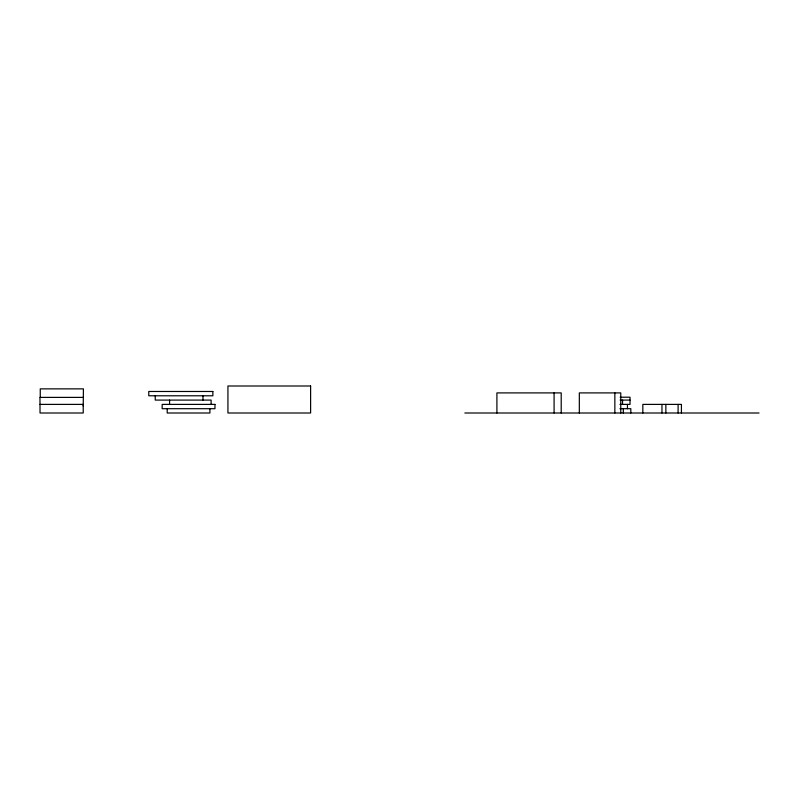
<?xml version="1.0" encoding="UTF-8"?>
<svg xmlns="http://www.w3.org/2000/svg" width="799" height="799" viewBox="0 0 799 799"><rect width="100%" height="100%" fill="white"/><g stroke="black" fill="none" stroke-linecap="round" stroke-linejoin="round"><path stroke-width="1.2" d="M620.144 397.213L630.021 397.213L630.021 404.394L619.954 404.394M83.416 397.393L39.95 397.393L40.04 413.003L83.226 413.003L83.226 404.394L40.04 404.394M620.144 400.089L630.021 400.089M83.226 406.002L83.416 388.863L40.25 388.863L40.25 397.393M619.954 408.698L630.82 408.698L630.82 413.003M464.828 413.003L759.05 413.003M681.427 413.003L681.427 404.394L642.835 404.394L642.835 413.003M678.101 404.394L678.101 413.003M665.857 404.394L665.857 413.003M661.962 404.394L661.962 413.003M627.445 404.394L627.445 408.698M623.33 408.698L623.33 413.003M622.541 400.089L622.541 404.394M620.763 413.003L620.763 392.908L579.325 392.908L579.325 413.003M614.85 392.908L614.85 413.003M561.208 413.003L561.208 392.908L496.908 392.908L496.908 413.003M554.087 392.908L554.087 413.003M211.116 404.394L211.116 400.089L155.246 400.089L155.246 395.785M209.917 408.698L209.917 413.003L167.211 413.003L167.211 408.698M202.986 395.785L202.986 400.089M169.578 400.089L169.578 404.394M310.611 385.997L227.935 385.997L227.935 413.003L310.611 413.003L310.611 385.997M212.864 391.48L148.774 391.48L148.774 395.785L212.864 395.785L212.864 391.48M214.961 404.394L162.167 404.394L162.167 408.698L214.961 408.698L214.961 404.394"/></g></svg>
